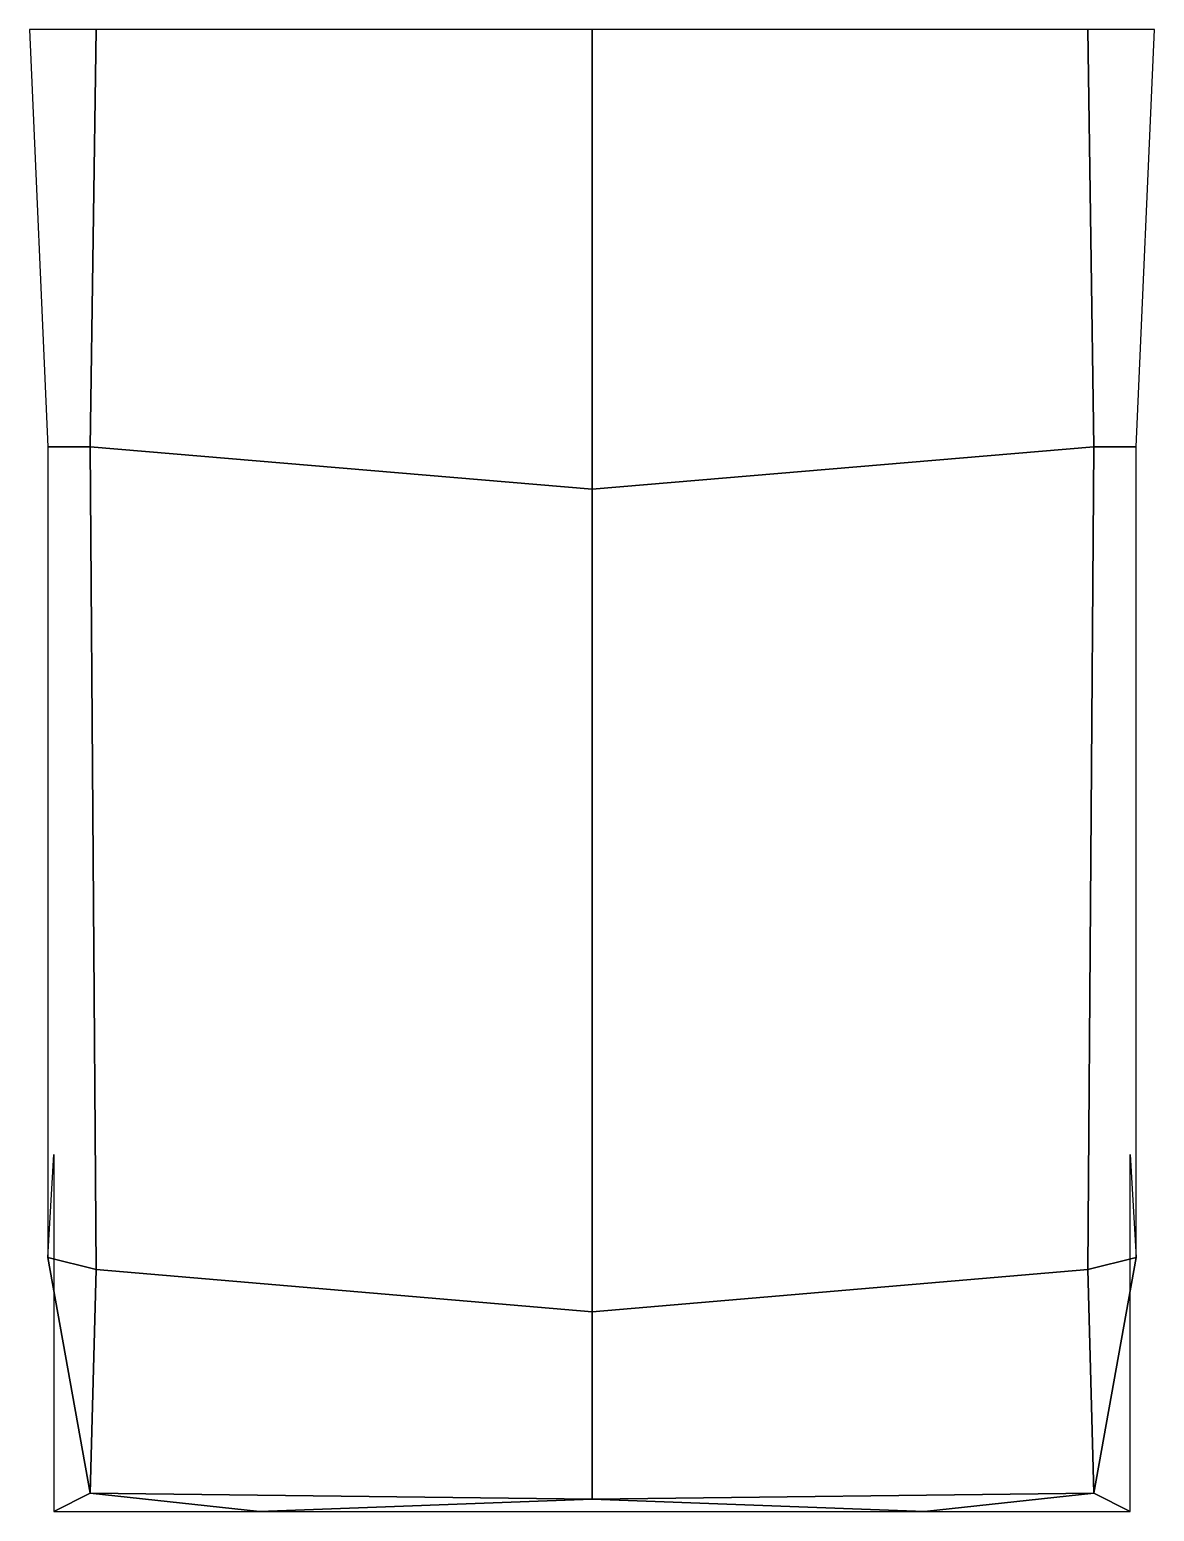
# Model space of a CAD drawing. Extents: x -0.93 to 0.93, y -1.77 to 0.68.
import ezdxf

# ---------------------------------------------------------------- set-up
doc = ezdxf.new("R2010")
doc.units = 0
doc.layers.add('TENT', color=3, linetype='CONTINUOUS')

msp = doc.modelspace()

# ---------------------------------------------------------------- linework, layer by layer
at = {"layer": 'TENT'}
for points in [[(-0.93, 0.68, 1.74), (-0.9, -0.01, 1.74), (-0.83, -0.01, 1.87), (-0.82, 0.68, 1.83)], [(-0.82, 0.68, 1.83), (-0.83, -0.01, 1.87), (0, -0.08, 1.99), (0, 0.68, 1.84)], [(0, 0.68, 1.84), (0, -0.08, 1.99), (0.83, -0.01, 1.87), (0.82, 0.68, 1.83)], [(0.82, 0.68, 1.83), (0.83, -0.01, 1.87), (0.9, -0.01, 1.74), (0.93, 0.68, 1.74)], [(-0.82, -1.37, 1.85), (-0.83, -0.01, 1.87), (-0.9, -0.01, 1.74), (-0.9, -1.35, 1.74)], [(0, -1.44, 1.97), (0, -0.08, 1.99), (-0.83, -0.01, 1.87), (-0.82, -1.37, 1.85)], [(0.82, -1.37, 1.85), (0.83, -0.01, 1.87), (0, -0.08, 1.99), (0, -1.44, 1.97)], [(0.9, -1.35, 1.74), (0.9, -0.01, 1.74), (0.83, -0.01, 1.87), (0.82, -1.37, 1.85)], [(-0.83, -1.74, 1.56), (-0.9, -1.35, 1.74), (-0.89, -1.18, 1.43), (-0.89, -1.77, 1.43)], [(0.89, -1.77, 1.43), (0.89, -1.18, 1.43), (0.9, -1.35, 1.74), (0.83, -1.74, 1.56)], [(-0.83, -1.74, 1.56), (-0.82, -1.37, 1.85), (-0.9, -1.35, 1.74), (-0.83, -1.74, 1.56)], [(-0.82, -1.37, 1.85), (-0.83, -1.74, 1.56), (0, -1.75, 1.57), (0, -1.44, 1.97)], [(0, -1.44, 1.97), (0, -1.75, 1.57), (0.83, -1.74, 1.56), (0.82, -1.37, 1.85)], [(0.83, -1.74, 1.56), (0.9, -1.35, 1.74), (0.82, -1.37, 1.85), (0.83, -1.74, 1.56)], [(-0.89, -1.77, 1.43), (-0.83, -1.74, 1.56), (-0.83, -1.74, 1.56), (-0.89, -1.77, 1.43)], [(-0.89, -1.77, 1.43), (-0.55, -1.77, 1.48), (-0.83, -1.74, 1.56), (-0.89, -1.77, 1.43)], [(-0.55, -1.77, 1.48), (0, -1.75, 1.57), (-0.83, -1.74, 1.56), (-0.55, -1.77, 1.48)], [(-0.55, -1.77, 1.48), (0.55, -1.77, 1.48), (0, -1.75, 1.57), (-0.55, -1.77, 1.48)], [(0.55, -1.77, 1.48), (0.83, -1.74, 1.56), (0, -1.75, 1.57), (0.55, -1.77, 1.48)], [(0.89, -1.77, 1.43), (0.83, -1.74, 1.56), (0.55, -1.77, 1.48), (0.89, -1.77, 1.43)], [(0.89, -1.77, 1.43), (0.83, -1.74, 1.56), (0.83, -1.74, 1.56), (0.89, -1.77, 1.43)]]:
    msp.add_3dface(points, dxfattribs=at)

doc.saveas('drawing.dxf')
